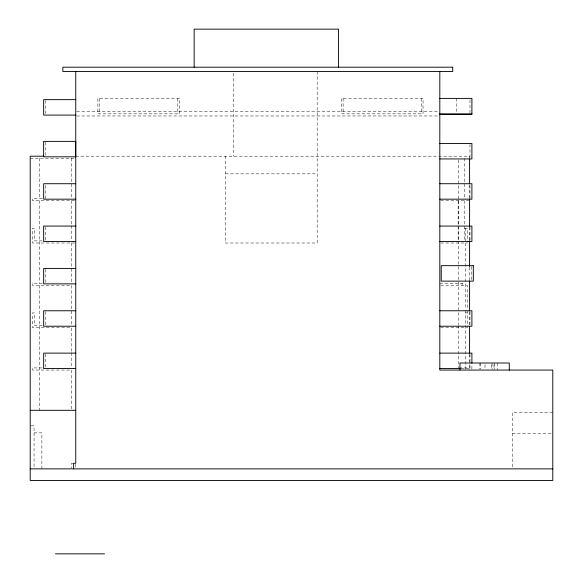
<?xml version="1.0" encoding="UTF-8"?>
<svg xmlns="http://www.w3.org/2000/svg" width="583" height="583" viewBox="0 0 583 583"><rect width="100%" height="100%" fill="white"/><g stroke="black" fill="none" stroke-linecap="round" stroke-linejoin="round"><path stroke-width="0.44" stroke-dasharray="2.92 2.19" d="M76.665 111.732L438.912 111.732M76.665 115.966L438.912 115.966M75.754 156.2L469.585 156.2L469.585 158.015M30.207 158.314L75.754 158.314M225.424 173.843L317.188 173.843M42.267 198.548L32.495 198.548L32.495 200.661L75.754 200.661M440.69 200.661L468.739 200.661M464.644 228.193L467.326 228.193L467.326 242.142M42.267 240.896L34.419 240.896L34.419 228.193L32.495 228.193L32.495 243.009L75.754 243.009M440.697 243.009L467.326 243.009M42.267 283.243L32.495 283.243L32.495 285.364L71.636 285.364L71.636 325.591M439.815 283.243L465.351 283.243M440.697 285.364L467.326 285.364L467.326 309.5M465.351 312.889L467.326 312.889M42.224 325.591L34.419 325.591L34.419 312.889L32.495 312.889L32.495 327.712L71.636 327.712L71.636 351.848M440.697 327.712L467.326 327.712L467.326 310.396M42.224 367.939L32.495 367.939L32.495 370.059L71.636 370.059L71.636 409.397M459.171 367.939L469.978 367.939L469.978 362.713M461.211 368.565L471.902 368.565L471.902 364.025M552.793 412.407L512.362 412.407L512.362 468.87M30.979 425.816L34.054 425.816L34.054 468.87M34.054 432.877L41.881 432.877L41.881 468.87M512.362 433.584L551.897 433.584M73.283 463.288L71.636 463.288L71.636 468.076M497.197 363.005L497.197 370.059M494.632 363.005L494.632 369.177M493.99 364.769L493.99 370.059M492.067 363.005L492.067 369.177M491.425 364.769L491.425 369.177M485.005 364.769L485.005 369.177M480.516 363.005L480.516 369.177M479.875 363.005L479.875 369.177M471.392 266.555L471.392 279.636M469.978 99.897L469.978 113.226M469.978 144.365L469.978 158.314M469.978 185.467L469.978 198.548M469.978 226.947L469.978 240.896M469.978 311.643L469.978 324.724M469.978 353.99L469.978 361.839M469.585 184.673L469.585 198.3M469.585 227.181L469.585 240.83M469.585 267.225L469.585 280.088M469.585 311.818L469.585 325.467M469.585 354.588L469.585 363.697M469.585 364.601L469.585 370.059M465.351 228.193L465.351 242.142M465.351 243.009L465.351 309.34M465.351 310.222L465.351 370.059M464.644 158.314L464.644 198.548M464.644 200.661L464.644 240.896M462.071 283.243L462.071 285.364M458.289 160.099L458.289 240.896M458.289 241.012L458.289 324.702M458.289 325.533L458.289 367.939M458.158 200.661L458.158 240.896M456.664 98.403L456.664 113.226M421.341 98.461L421.341 113.845M343.117 98.461L343.117 113.845M317.181 71.498L317.188 243.009L225.424 243.009L225.424 156.2M233.251 73.29L233.251 156.2M177.808 98.461L177.808 113.845M99.584 98.461L99.584 113.845M75.754 464.09L75.754 468.076M71.636 158.314L71.636 198.548M71.636 200.661L71.636 224.805M71.636 225.694L71.636 240.896M71.636 243.009L71.636 283.243M71.636 352.744L71.636 367.05M45.591 100.516L45.591 113.598M45.569 142.245L45.569 156.2M45.591 185.467L45.591 198.548M45.591 226.947L45.591 240.896M45.591 269.295L45.591 282.369M45.591 311.643L45.591 324.724M45.591 353.99L45.591 367.071M39.557 158.314L39.557 198.548M39.557 200.661L39.557 283.243M39.557 285.364L39.557 410.294M179.498 98.461L97.886 98.461L97.886 113.845L179.498 113.845L179.498 98.461M423.032 98.461L341.419 98.461L341.419 113.845L423.032 113.845L423.032 98.461"/><path stroke-width="0.87" d="M439.815 98.403L471.902 98.403L471.902 114.472L439.815 114.472M75.754 99.649L43.667 99.649L43.667 115.091L75.754 115.091M439.815 113.845L471.902 113.845M439.815 143.491L471.902 143.491L471.902 158.94L439.815 158.94M43.871 156.2L30.207 156.2L30.207 480.443L552.793 480.443L552.793 370.059L439.815 370.059L439.815 71.498M75.754 183.725L43.667 183.725L43.667 199.167L75.754 199.167M439.815 183.725L471.902 183.725L471.902 199.167L439.815 199.167M75.754 226.073L43.667 226.073L43.667 241.515L75.754 241.515M439.815 226.073L471.902 226.073L471.902 241.515L439.815 241.515M75.754 268.42L43.667 268.42L43.667 283.87L75.754 283.87M75.754 310.768L43.667 310.768L43.667 326.218L75.754 326.218M439.815 310.768L471.902 310.768L471.902 326.218L439.815 326.218M75.754 353.123L43.667 353.123L43.667 368.565L75.754 368.565M439.815 353.123L471.902 353.123L471.902 363.114M439.815 368.565L460.315 368.565M30.207 410.294L75.754 410.294M30.207 468.87L552.793 468.87M55.458 553.85L104.517 553.85M509.272 370.059L509.272 363.005L459.98 363.005L459.98 370.059M469.585 158.926L469.585 183.762M469.585 198.971L469.585 226.474M469.585 240.83L469.585 266.46M469.585 280.875L469.585 310.987M469.585 326.378L469.585 353.699M338.541 67.198L338.541 29.15L194.154 29.15L194.154 67.198M75.754 71.498L75.754 463.288L73.633 463.288L73.633 468.87M452.729 67.198L62.847 67.198L62.847 71.498L452.729 71.498L452.729 67.198M75.724 141.377L43.645 141.377L43.645 156.82L75.724 156.82L75.724 141.377M473.316 265.68L441.229 265.68L441.229 281.13L473.316 281.13L473.316 265.68"/></g></svg>
